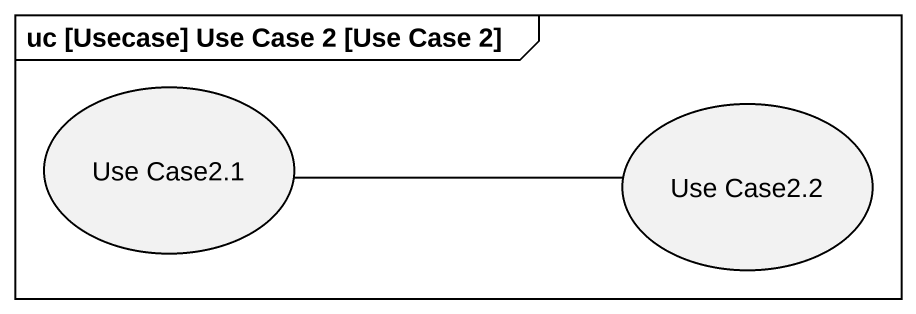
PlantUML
@startuml
mainframe uc [Usecase] Use Case 2 [Use Case 2]
usecase "Use Case2.1" as Use_Case2_1
usecase "Use Case2.2" as Use_Case2_2
Use_Case2_1 -right- Use_Case2_2
@enduml
